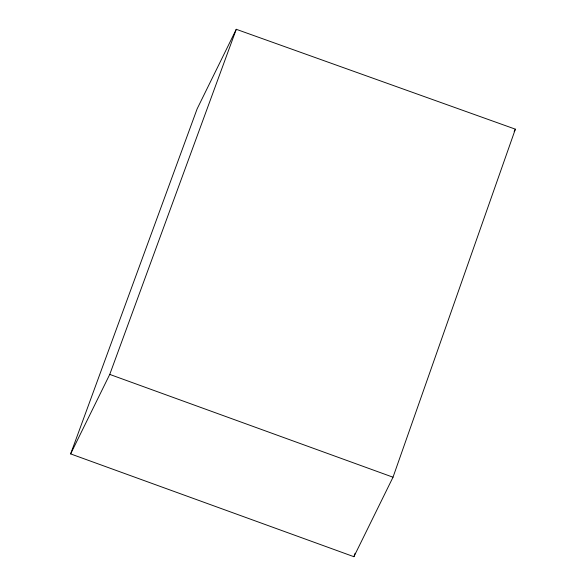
<?xml version="1.0" encoding="UTF-8"?>
<svg xmlns="http://www.w3.org/2000/svg" width="586" height="586" viewBox="0 0 586 586"><rect width="100%" height="100%" fill="white"/><g stroke="black" fill="none" stroke-linecap="round" stroke-linejoin="round"><path stroke-width="0.88" d="M353.9 556.7L393.016 477.209L515.365 129.169L236.275 29.3L197.16 108.791L70.635 453.901L353.9 556.7L355.116 553.243M70.635 453.901L109.75 374.41L236.275 29.3M514.156 131.63L515.365 129.169M109.75 374.41L393.016 477.209"/></g></svg>
